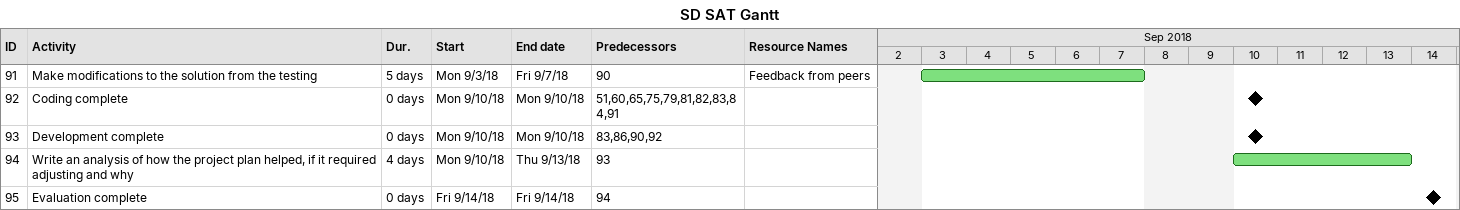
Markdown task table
SD SAT Gantt

| ID | Task | Duration | Start | Finish | Predecessors | Resources |
|---|---|---|---|---|---|---|
| 91 | Make modifications to the solution from the testing | 5d | 2018-09-03 | 2018-09-07 | 90 | Feedback from peers |
| 92 | Coding complete | 0d | 2018-09-10 | 2018-09-10 | 51, 60, 65, 75, 79, 81, 82, 83, 84, 91 |  |
| 93 | Development complete | 0d | 2018-09-10 | 2018-09-10 | 83, 86, 90, 92 |  |
| 94 | Write an analysis of how the project plan helped, if it required adjusting and why | 4d | 2018-09-10 | 2018-09-13 | 93 |  |
| 95 | Evaluation complete | 0d | 2018-09-14 | 2018-09-14 | 94 |  |
